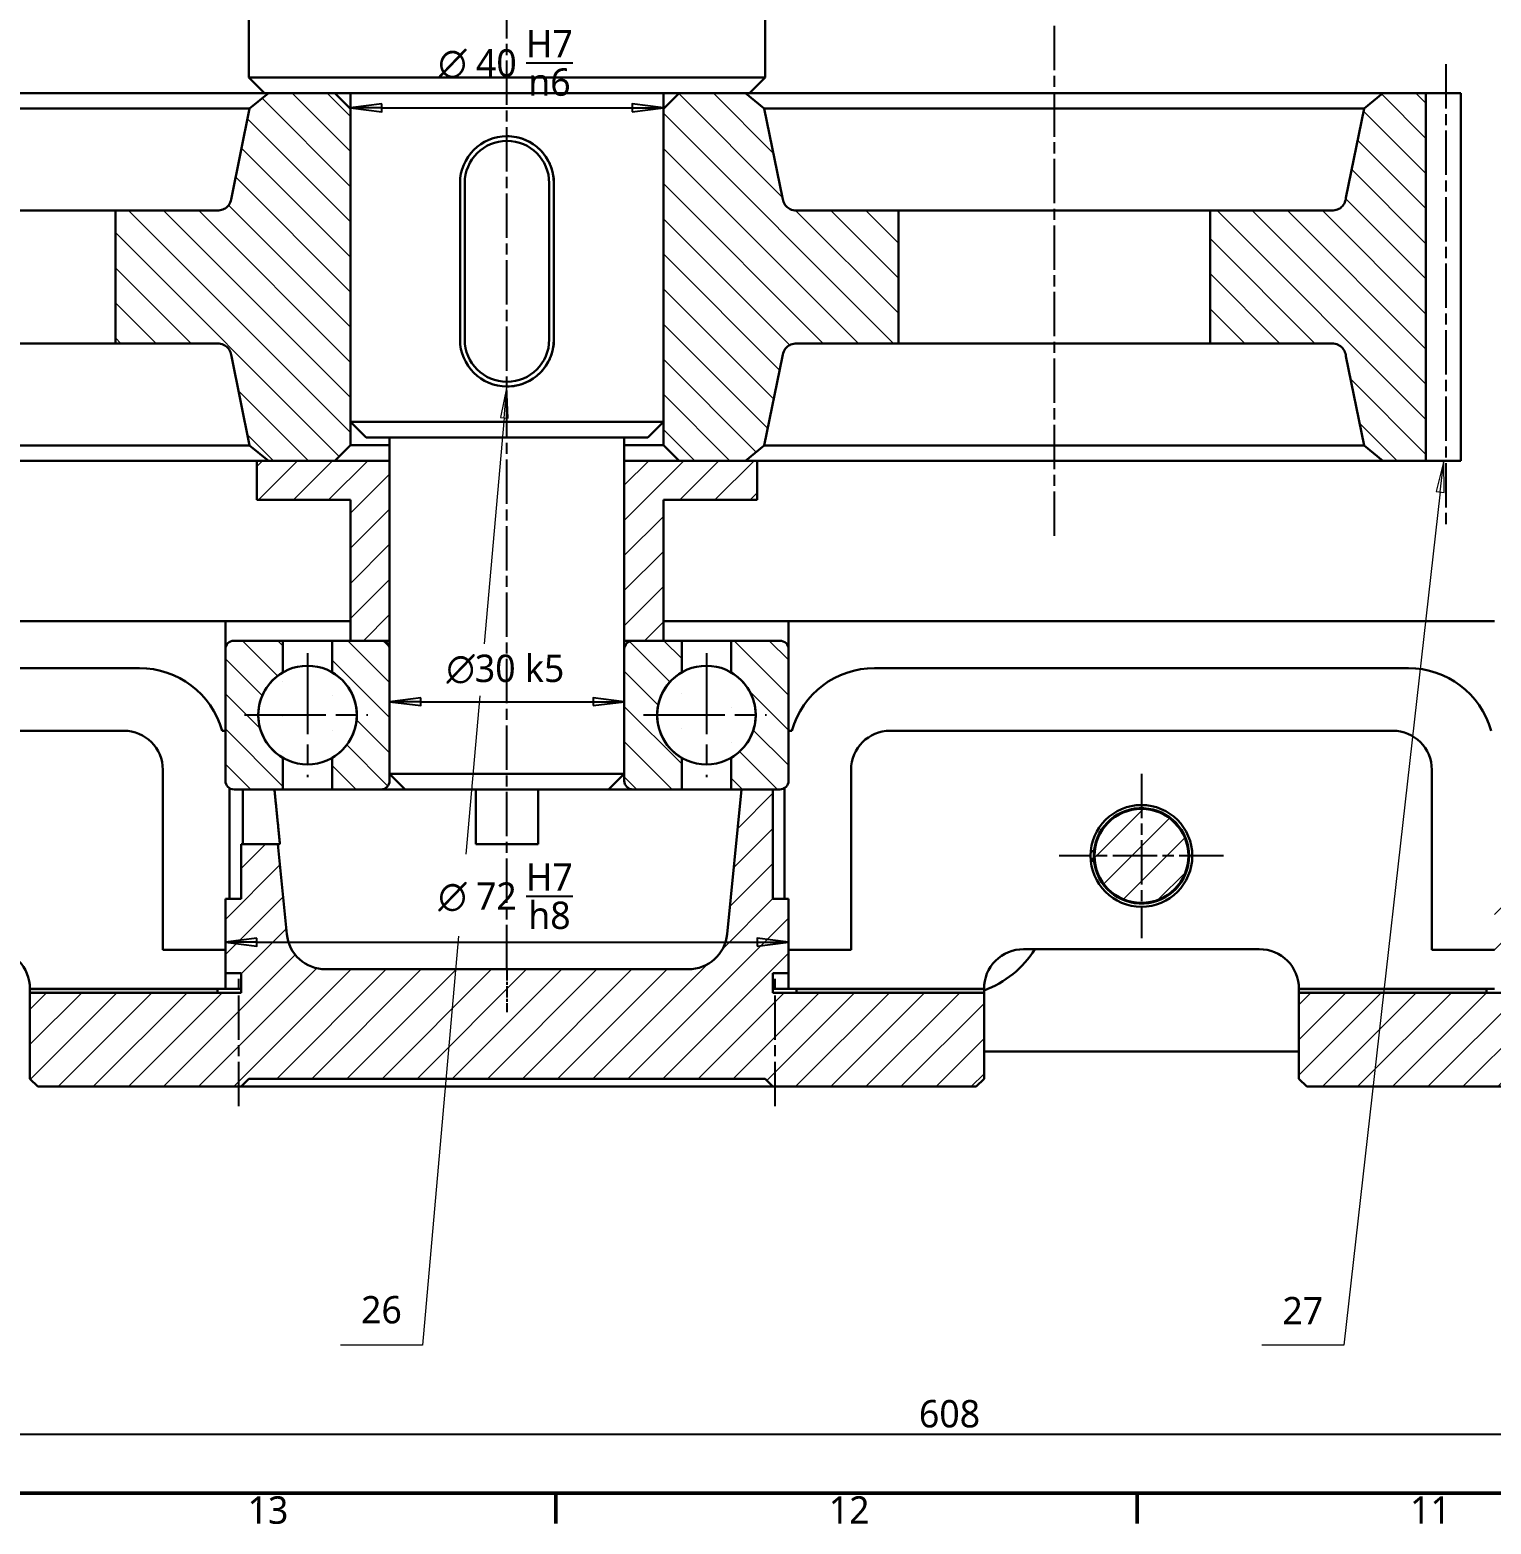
# Model space of a CAD drawing. Header units: millimetres. Extents: x -89 to 1313, y -72 to 900.
# Drawn here: x 230 to 416.8, y 16 to 207.1 of the extents above; entities that cross this region are included whole.
import ezdxf

# ---------------------------------------------------------------- set-up
doc = ezdxf.new("R2010")
doc.units = ezdxf.units.MM
doc.linetypes.add('CHAIN', pattern=[0.3543, 0.2362, -0.0295, 0.0591, -0.0295])
doc.linetypes.add('LONG_DASH_DOTTED', pattern=[0.6004, 0.4724, -0.0591, 0.0098, -0.0591])
for name, color, linetype, lineweight in [('中心标记 (ISO)', 7, 'LONG_DASH_DOTTED', 25), ('中心线 (ISO)', 7, 'CHAIN', 25), ('剖面线 (ISO)', 7, 'Continuous', 18), ('可见 (ISO)', 7, 'Continuous', 30), ('图框 (ISO)', 7, 'Continuous', 50), ('尺寸 (ISO)', 7, 'Continuous', 25), ('符号 (ISO)', 7, 'Continuous', 9)]:
    doc.layers.add(name, color=color, linetype=linetype, lineweight=lineweight)
doc.styles.add('注释文本 (ISO)', font='Microsoft YaHei.ttf')
doc.dimstyles.new('默认 (GB)', dxfattribs={"dimtxt": 3.5, "dimasz": 4, "dimexe": 5, "dimexo": 0, "dimgap": 0.75, "dimtad": 1, "dimrnd": 1e-08, "dimdsep": 46, "dimtxsty": '注释文本 (ISO)', "dimblk": 'Filled-1', "dimcen": 0.09, "dimdle": 10, "dimclrd": 256, "dimclre": 256, "dimclrt": 256, "dimaunit": 1, "dimadec": 3, "dimazin": 2, "dimtfac": 1, "dimtmove": 0, "dimatfit": 3, "dimldrblk": 'Filled-1', "dimfxl": 1, "dimtolj": 1, "dimtzin": 0, "dimlwd": -1, "dimlwe": -1, "dimarcsym": 0})
pattern_1 = [(135.0002, (0, 0), (-2.245056, -2.245072), [])]
pattern_2 = [(45, (0, 0), (-2.245064, 2.245064), [])]
pattern_3 = [(135, (0, 0), (-2.245064, -2.245064), [])]

# ---------------------------------------------------------------- blocks, each defined once
blk = doc.blocks.new('图框 默认图框')
at = {"layer": '图框 (ISO)'}
for p, q in [((297.25, 20), (297.25, 16.1)), ((371.56, 20), (371.56, 16.1))]:
    blk.add_line(p, q, dxfattribs=at)
at = {"layer": '图框 (ISO)', "flags": 128}
blk.add_lwpolyline([(20, 20), (20, 821), (1169, 821), (1169, 20), (20, 20)], dxfattribs=at)
at = {"layer": '图框 (ISO)', "char_height": 3.5, "attachment_point": 7, "style": '注释文本 (ISO)'}
for s, insert in [('13', (257.83, 16.04)), ('12', (332.14, 16.1)), ('11', (406.46, 16.1))]:
    blk.add_mtext(s, dxfattribs=dict(at, insert=insert))
blk = doc.blocks.new('Filled-1')
at = {"color": 0}
for p, q in [((0, 0), (-1, 0.125)), ((-1, 0.125), (-1, -0.125)), ((-1, 0), (0, 0)), ((-1, -0.125), (0, 0))]:
    blk.add_line(p, q, dxfattribs=at)
at = {"color": 0, "flags": 128}
blk.add_lwpolyline([(-1, -0.125), (0, 0), (-1, 0.125), (-1, -0.125)], dxfattribs=at)
at = {"color": 0}
blk.add_solid([(-1, -0.125), (0, 0), (-1, 0.125), (-1, -0.125)], dxfattribs=at)
blk = doc.blocks.new('*D15')
at = {"layer": 'Defpoints', "color": 0, "transparency": 16777216}
for p in [(43.5, 104.47), (651.5, 104.47), (651.5, 27.53)]:
    blk.add_point(p, dxfattribs=at)
at = {"layer": '尺寸 (ISO)', "transparency": 16777216}
for p, q in [((43.5, 104.47), (43.5, 22.53)), ((651.5, 104.47), (651.5, 22.53)), ((47.5, 27.53), (647.5, 27.53))]:
    blk.add_line(p, q, dxfattribs=at)
at = {"layer": '尺寸 (ISO)', "transparency": 16777216, "xscale": 4, "yscale": 4, "zscale": 4, "rotation": 180}
blk.add_blockref('Filled-1', (43.5, 27.53), dxfattribs=at)
at = {"layer": '尺寸 (ISO)', "transparency": 16777216, "xscale": 4, "yscale": 4, "zscale": 4}
blk.add_blockref('Filled-1', (651.5, 27.53), dxfattribs=at)
at = {"layer": '尺寸 (ISO)', "transparency": 16777216, "insert": (343.67, 31.9), "char_height": 3.5, "attachment_point": 1, "style": '注释文本 (ISO)'}
blk.add_mtext('\\A1;608', dxfattribs=at)
blk = doc.blocks.new('引出序号39')
at = {"layer": '符号 (ISO)'}
for p, q in [((410.77, 151.97), (409.82, 148.05)), ((410.32, 147.99), (410.77, 151.97)), ((410.82, 147.93), (410.77, 151.97)), ((410.32, 147.99), (398, 38.92)), ((409.82, 148.05), (410.82, 147.93)), ((398, 38.92), (387.5, 38.92))]:
    blk.add_line(p, q, dxfattribs=at)
at = {"layer": '符号 (ISO)', "flags": 128}
blk.add_lwpolyline([(410.82, 147.93), (410.77, 151.97), (409.82, 148.05), (410.82, 147.93)], dxfattribs=at)
at = {"layer": '符号 (ISO)'}
blk.add_solid([(410.82, 147.93), (410.77, 151.97), (409.82, 148.05), (410.82, 147.93)], dxfattribs=at)
at = {"layer": '符号 (ISO)', "insert": (392.75, 43.33), "char_height": 3.5, "attachment_point": 5, "style": '注释文本 (ISO)'}
blk.add_mtext('27', dxfattribs=at)
blk = doc.blocks.new('引出序号41')
at = {"layer": '符号 (ISO)'}
for p, q in [((291, 161.47), (290.15, 157.52)), ((290.65, 157.48), (291, 161.47)), ((291.14, 157.44), (291, 161.47)), ((290.65, 157.48), (288.1, 128.55)), ((290.15, 157.52), (291.14, 157.44)), ((287.51, 121.92), (285.73, 101.7)), ((284.8, 91.19), (280.2, 38.92)), ((280.2, 38.92), (269.7, 38.92))]:
    blk.add_line(p, q, dxfattribs=at)
at = {"layer": '符号 (ISO)', "flags": 128}
blk.add_lwpolyline([(291.14, 157.44), (291, 161.47), (290.15, 157.52), (291.14, 157.44)], dxfattribs=at)
at = {"layer": '符号 (ISO)'}
blk.add_solid([(291.14, 157.44), (291, 161.47), (290.15, 157.52), (291.14, 157.44)], dxfattribs=at)
at = {"layer": '符号 (ISO)', "insert": (274.95, 43.42), "char_height": 3.5, "attachment_point": 5, "style": '注释文本 (ISO)'}
blk.add_mtext('26', dxfattribs=at)
blk = doc.blocks.new('*D73')
at = {"layer": 'Defpoints', "color": 0, "transparency": 16777216}
for p in [(271, 198.97), (311, 198.97), (311, 197.1)]:
    blk.add_point(p, dxfattribs=at)
at = {"layer": '尺寸 (ISO)', "transparency": 16777216}
blk.add_line((275, 197.1), (307, 197.1), dxfattribs=at)
at = {"layer": '尺寸 (ISO)', "transparency": 16777216, "xscale": 4, "yscale": 4, "zscale": 4, "rotation": 180}
blk.add_blockref('Filled-1', (271, 197.1), dxfattribs=at)
at = {"layer": '尺寸 (ISO)', "transparency": 16777216, "xscale": 4, "yscale": 4, "zscale": 4}
blk.add_blockref('Filled-1', (311, 197.1), dxfattribs=at)
at = {"layer": '尺寸 (ISO)', "transparency": 16777216, "insert": (282.22, 207.03), "char_height": 3.5, "attachment_point": 1, "style": '注释文本 (ISO)'}
blk.add_mtext('\\A1;{\\fAIGDT|b0|i0;\\ln}\\f微软雅黑|b0|i0;\\A1; 40 \\SH7/n6;', dxfattribs=at)
blk = doc.blocks.new('*D74')
at = {"layer": 'Defpoints', "color": 0, "transparency": 16777216}
for p in [(276, 121.17), (306, 121.17), (306, 121.17)]:
    blk.add_point(p, dxfattribs=at)
at = {"layer": '尺寸 (ISO)', "transparency": 16777216}
blk.add_line((280, 121.17), (302, 121.17), dxfattribs=at)
at = {"layer": '尺寸 (ISO)', "transparency": 16777216, "xscale": 4, "yscale": 4, "zscale": 4, "rotation": 180}
blk.add_blockref('Filled-1', (276, 121.17), dxfattribs=at)
at = {"layer": '尺寸 (ISO)', "transparency": 16777216, "xscale": 4, "yscale": 4, "zscale": 4}
blk.add_blockref('Filled-1', (306, 121.17), dxfattribs=at)
at = {"layer": '尺寸 (ISO)', "transparency": 16777216, "insert": (283.26, 127.19), "char_height": 3.5, "attachment_point": 1, "style": '注释文本 (ISO)'}
blk.add_mtext('\\A1;{\\fAIGDT|b0|i0;\\ln}\\f微软雅黑|b0|i0;30 k5', dxfattribs=at)
blk = doc.blocks.new('*D77')
at = {"layer": 'Defpoints', "color": 0, "transparency": 16777216}
for p in [(255, 90.44), (327, 90.44), (327, 90.44)]:
    blk.add_point(p, dxfattribs=at)
at = {"layer": '尺寸 (ISO)', "transparency": 16777216}
blk.add_line((259, 90.44), (323, 90.44), dxfattribs=at)
at = {"layer": '尺寸 (ISO)', "transparency": 16777216, "xscale": 4, "yscale": 4, "zscale": 4, "rotation": 180}
blk.add_blockref('Filled-1', (255, 90.44), dxfattribs=at)
at = {"layer": '尺寸 (ISO)', "transparency": 16777216, "xscale": 4, "yscale": 4, "zscale": 4}
blk.add_blockref('Filled-1', (327, 90.44), dxfattribs=at)
at = {"layer": '尺寸 (ISO)', "transparency": 16777216, "insert": (282.22, 100.52), "char_height": 3.5, "attachment_point": 1, "style": '注释文本 (ISO)'}
blk.add_mtext('\\A1;{\\fAIGDT|b0|i0;\\ln}\\f微软雅黑|b0|i0;\\A1; 72 \\SH7/h8;', dxfattribs=at)

msp = doc.modelspace()

# ---------------------------------------------------------------- hatches: boundary and pattern name
at = {"layer": '剖面线 (ISO)'}
h = msp.add_hatch(dxfattribs=at)
h.set_pattern_fill('ANSI31', color=256, scale=25.4, angle=90.00021, style=0)
h.set_pattern_definition(pattern_1)
edge = h.paths.add_edge_path()
edge.add_line((270.9967, 153.9656), (268.9967, 151.9656))
edge.add_line((268.9967, 151.9656), (260.4967, 151.9656))
edge.add_line((260.4967, 151.9656), (258.098, 153.9255))
edge.add_line((258.098, 153.9255), (255.7707, 165.3644))
edge.add_spline(control_points=[(255.7707, 165.3644), (255.727, 165.5792), (255.6802, 165.8095), (255.4507, 166.2649), (255.3062, 166.4291), (255.0288, 166.6678), (254.8422, 166.7929), (254.3136, 166.9656), (254.0515, 166.9656), (253.8109, 166.9656)], knot_values=[-0.27142096, -0.27142096, -0.27142096, -0.27142096, -0.20117413, -0.20117413, -0.13482585, -0.13482585, -0.07217882, -0.07217882, 0, 0, 0, 0], degree=3, periodic=0)
edge.add_line((253.8109, 166.9656), (240.9366, 166.9656))
edge.add_line((240.9366, 166.9656), (240.9366, 183.9656))
edge.add_line((240.9366, 183.9656), (253.8109, 183.9656))
edge.add_spline(control_points=[(253.8109, 183.9656), (254.0301, 183.9656), (254.2651, 183.9656), (254.7571, 184.0997), (254.9468, 184.2086), (255.2361, 184.4328), (255.3958, 184.5907), (255.6705, 185.0742), (255.7227, 185.3311), (255.7707, 185.5669)], knot_values=[-0.27142096, -0.27142096, -0.27142096, -0.27142096, -0.20117413, -0.20117413, -0.13482585, -0.13482585, -0.07217882, -0.07217882, 0, 0, 0, 0], degree=3, periodic=0)
edge.add_line((255.7707, 185.5669), (258.098, 197.0058))
edge.add_line((258.098, 197.0058), (260.4967, 198.9656))
edge.add_line((260.4967, 198.9656), (268.9967, 198.9656))
edge.add_line((268.9967, 198.9656), (270.9967, 196.9656))
edge.add_line((270.9967, 196.9656), (270.9967, 153.9656))
h = msp.add_hatch(dxfattribs=at)
h.set_pattern_fill('ANSI31', color=256, scale=25.4, angle=90.00021, style=0)
h.set_pattern_definition(pattern_1)
edge = h.paths.add_edge_path()
edge.add_line((312.9967, 151.9656), (310.9967, 153.9656))
edge.add_line((310.9967, 153.9656), (310.9967, 196.9656))
edge.add_line((310.9967, 196.9656), (312.9967, 198.9656))
edge.add_line((312.9967, 198.9656), (321.4967, 198.9656))
edge.add_line((321.4967, 198.9656), (323.8955, 197.0058))
edge.add_line((323.8955, 197.0058), (326.2227, 185.5669))
edge.add_spline(control_points=[(326.2227, 185.5669), (326.2664, 185.3521), (326.3133, 185.1218), (326.5428, 184.6664), (326.6873, 184.5022), (326.9647, 184.2635), (327.1512, 184.1384), (327.6798, 183.9656), (327.942, 183.9656), (328.1826, 183.9656)], knot_values=[-0.27142096, -0.27142096, -0.27142096, -0.27142096, -0.20117413, -0.20117413, -0.13482585, -0.13482585, -0.07217882, -0.07217882, 0, 0, 0, 0], degree=3, periodic=0)
edge.add_line((328.1826, 183.9656), (341.0568, 183.9656))
edge.add_line((341.0568, 183.9656), (341.0568, 166.9656))
edge.add_line((341.0568, 166.9656), (328.1826, 166.9656))
edge.add_spline(control_points=[(328.1826, 166.9656), (327.9634, 166.9656), (327.7283, 166.9656), (327.2364, 166.8315), (327.0466, 166.7227), (326.7574, 166.4985), (326.5976, 166.3406), (326.323, 165.8571), (326.2707, 165.6001), (326.2227, 165.3644)], knot_values=[-0.27142096, -0.27142096, -0.27142096, -0.27142096, -0.20117413, -0.20117413, -0.13482585, -0.13482585, -0.07217882, -0.07217882, 0, 0, 0, 0], degree=3, periodic=0)
edge.add_line((326.2227, 165.3644), (323.8955, 153.9255))
edge.add_line((323.8955, 153.9255), (321.4967, 151.9656))
edge.add_line((321.4967, 151.9656), (312.9967, 151.9656))
h = msp.add_hatch(dxfattribs=at)
h.set_pattern_fill('ANSI31', color=256, scale=25.4, angle=90.00021, style=0)
h.set_pattern_definition(pattern_1)
edge = h.paths.add_edge_path()
edge.add_line((380.8886, 183.9656), (396.3109, 183.9656))
edge.add_spline(control_points=[(396.3109, 183.9656), (396.5301, 183.9656), (396.7651, 183.9656), (397.2571, 184.0997), (397.4468, 184.2086), (397.7361, 184.4328), (397.8958, 184.5907), (398.1705, 185.0742), (398.2227, 185.3311), (398.2707, 185.5669)], knot_values=[-0.27142096, -0.27142096, -0.27142096, -0.27142096, -0.20117413, -0.20117413, -0.13482585, -0.13482585, -0.07217882, -0.07217882, 0, 0, 0, 0], degree=3, periodic=0)
edge.add_line((398.2707, 185.5669), (400.598, 197.0058))
edge.add_line((400.598, 197.0058), (402.9967, 198.9656))
edge.add_line((402.9967, 198.9656), (408.4967, 198.9656))
edge.add_line((408.4967, 198.9656), (408.4967, 151.9656))
edge.add_line((408.4967, 151.9656), (402.9967, 151.9656))
edge.add_line((402.9967, 151.9656), (400.598, 153.9255))
edge.add_line((400.598, 153.9255), (398.2707, 165.3644))
edge.add_spline(control_points=[(398.2707, 165.3644), (398.227, 165.5792), (398.1802, 165.8095), (397.9507, 166.2649), (397.8062, 166.4291), (397.5288, 166.6678), (397.3422, 166.7929), (396.8136, 166.9656), (396.5515, 166.9656), (396.3109, 166.9656)], knot_values=[-0.27142096, -0.27142096, -0.27142096, -0.27142096, -0.20117413, -0.20117413, -0.13482585, -0.13482585, -0.07217882, -0.07217882, 0, 0, 0, 0], degree=3, periodic=0)
edge.add_line((396.3109, 166.9656), (380.8886, 166.9656))
edge.add_line((380.8886, 166.9656), (380.8886, 183.9656))
h = msp.add_hatch(dxfattribs=at)
h.set_pattern_fill('ANSI31', color=256, scale=25.4, style=0)
h.set_pattern_definition(pattern_2)
h.paths.add_polyline_path([(275.9967, 151.9656), (275.9967, 128.9656), (274.8967, 128.9656), (270.9967, 128.9656), (270.9967, 146.9656), (258.9967, 146.9656), (258.9967, 151.9656), (260.4967, 151.9656), (268.9967, 151.9656)])
h = msp.add_hatch(dxfattribs=at)
h.set_pattern_fill('ANSI31', color=256, scale=25.4, style=0)
h.set_pattern_definition(pattern_2)
h.paths.add_polyline_path([(305.9967, 128.9656), (305.9967, 151.9656), (312.9967, 151.9656), (321.4967, 151.9656), (322.9967, 151.9656), (322.9967, 146.9656), (310.9967, 146.9656), (310.9967, 128.9656), (307.0967, 128.9656)])
h = msp.add_hatch(dxfattribs=at)
h.set_pattern_fill('ANSI31', color=256, scale=25.4, angle=90, style=0)
h.set_pattern_definition(pattern_3)
edge = h.paths.add_edge_path()
edge.add_ellipse((256.0967, 111.0656), major_axis=(-1.1, 0), ratio=1, start_angle=0, end_angle=90)
edge.add_line((256.0967, 109.9656), (262.3467, 109.9656))
edge.add_line((262.3467, 109.9656), (262.3467, 114.0097))
edge.add_ellipse((265.4967, 119.4656), major_axis=(-5.456, -3.15), ratio=1, start_angle=270, end_angle=390, ccw=False)
edge.add_line((262.3467, 124.9216), (262.3467, 128.9656))
edge.add_line((262.3467, 128.9656), (256.0967, 128.9656))
edge.add_ellipse((256.0967, 127.8656), major_axis=(0, 1.1), ratio=1, start_angle=0, end_angle=90)
edge.add_line((254.9967, 127.8656), (254.9967, 111.0656))
h = msp.add_hatch(dxfattribs=at)
h.set_pattern_fill('ANSI31', color=256, scale=25.4, angle=90, style=0)
h.set_pattern_definition(pattern_3)
edge = h.paths.add_edge_path()
edge.add_ellipse((274.8967, 127.8656), major_axis=(1.1, 0), ratio=1, start_angle=0, end_angle=90)
edge.add_line((274.8967, 128.9656), (270.9967, 128.9656))
edge.add_line((270.9967, 128.9656), (268.6467, 128.9656))
edge.add_line((268.6467, 128.9656), (268.6467, 124.9216))
edge.add_ellipse((265.4967, 119.4656), major_axis=(5.456, 3.15), ratio=1, start_angle=270, end_angle=390, ccw=False)
edge.add_line((268.6467, 114.0097), (268.6467, 109.9656))
edge.add_line((268.6467, 109.9656), (274.8967, 109.9656))
edge.add_ellipse((274.8967, 111.0656), major_axis=(0, -1.1), ratio=1, start_angle=0, end_angle=90)
edge.add_line((275.9967, 111.0656), (275.9967, 127.8656))
h = msp.add_hatch(dxfattribs=at)
h.set_pattern_fill('ANSI31', color=256, scale=25.4, angle=90, style=0)
h.set_pattern_definition(pattern_3)
edge = h.paths.add_edge_path()
edge.add_ellipse((307.0967, 127.8656), major_axis=(0, 1.1), ratio=1, start_angle=0, end_angle=90)
edge.add_line((305.9967, 127.8656), (305.9967, 111.0656))
edge.add_ellipse((307.0967, 111.0656), major_axis=(-1.1, 0), ratio=1, start_angle=0, end_angle=90)
edge.add_line((307.0967, 109.9656), (313.3467, 109.9656))
edge.add_line((313.3467, 109.9656), (313.3467, 114.0097))
edge.add_ellipse((316.4967, 119.4656), major_axis=(-5.456, -3.15), ratio=1, start_angle=270, end_angle=390, ccw=False)
edge.add_line((313.3467, 124.9216), (313.3467, 128.9656))
edge.add_line((313.3467, 128.9656), (310.9967, 128.9656))
edge.add_line((310.9967, 128.9656), (307.0967, 128.9656))
h = msp.add_hatch(dxfattribs=at)
h.set_pattern_fill('ANSI31', color=256, scale=25.4, angle=90, style=0)
h.set_pattern_definition(pattern_3)
edge = h.paths.add_edge_path()
edge.add_ellipse((325.8967, 111.0656), major_axis=(0, -1.1), ratio=1, start_angle=0, end_angle=90)
edge.add_line((326.9967, 111.0656), (326.9967, 127.8656))
edge.add_ellipse((325.8967, 127.8656), major_axis=(1.1, 0), ratio=1, start_angle=0, end_angle=90)
edge.add_line((325.8967, 128.9656), (319.6467, 128.9656))
edge.add_line((319.6467, 128.9656), (319.6467, 124.9216))
edge.add_ellipse((316.4967, 119.4656), major_axis=(5.456, 3.15), ratio=1, start_angle=270, end_angle=390, ccw=False)
edge.add_line((319.6467, 114.0097), (319.6467, 109.9656))
edge.add_line((319.6467, 109.9656), (320.9967, 109.9656))
edge.add_line((320.9967, 109.9656), (324.9967, 109.9656))
edge.add_line((324.9967, 109.9656), (325.8967, 109.9656))
h = msp.add_hatch(dxfattribs=at)
h.set_pattern_fill('ANSI31', color=256, scale=25.4, style=0)
h.set_pattern_definition(pattern_2)
edge = h.paths.add_edge_path()
edge.add_line((323.9967, 72.9656), (257.9967, 72.9656))
edge.add_line((257.9967, 72.9656), (256.9967, 71.9656))
edge.add_line((256.9967, 71.9656), (230.9967, 71.9656))
edge.add_line((230.9967, 71.9656), (229.9967, 72.9656))
edge.add_line((229.9967, 72.9656), (229.9967, 83.9656))
edge.add_line((229.9967, 83.9656), (253.9967, 83.9656))
edge.add_line((253.9967, 83.9656), (256.9967, 83.9656))
edge.add_line((256.9967, 83.9656), (256.9967, 86.4656))
edge.add_line((256.9967, 86.4656), (254.9967, 86.4656))
edge.add_line((254.9967, 86.4656), (254.9967, 95.9656))
edge.add_line((254.9967, 95.9656), (256.9967, 95.9656))
edge.add_line((256.9967, 95.9656), (256.9967, 102.9656))
edge.add_line((256.9967, 102.9656), (261.6968, 102.9656))
edge.add_line((261.6968, 102.9656), (262.8466, 91.4681))
edge.add_ellipse((267.8218, 91.9656), major_axis=(0.4976, -4.9752), ratio=1, start_angle=270, end_angle=354.289)
edge.add_line((267.8218, 86.9656), (314.1716, 86.9656))
edge.add_ellipse((314.1716, 91.9656), major_axis=(5, 0), ratio=1, start_angle=270, end_angle=354.289)
edge.add_line((319.1468, 91.4681), (320.9967, 109.9656))
edge.add_line((320.9967, 109.9656), (324.9967, 109.9656))
edge.add_line((324.9967, 109.9656), (324.9967, 95.9656))
edge.add_line((324.9967, 95.9656), (326.9967, 95.9656))
edge.add_line((326.9967, 95.9656), (326.9967, 86.4656))
edge.add_line((326.9967, 86.4656), (324.9967, 86.4656))
edge.add_line((324.9967, 86.4656), (324.9967, 83.9656))
edge.add_line((324.9967, 83.9656), (327.9967, 83.9656))
edge.add_line((327.9967, 83.9656), (351.9967, 83.9656))
edge.add_line((351.9967, 83.9656), (351.9967, 72.9656))
edge.add_line((351.9967, 72.9656), (350.9967, 71.9656))
edge.add_line((350.9967, 71.9656), (324.9967, 71.9656))
edge.add_line((324.9967, 71.9656), (323.9967, 72.9656))
h = msp.add_hatch(dxfattribs=at)
h.set_pattern_fill('ANSI31', color=256, scale=25.4, style=0)
h.set_pattern_definition(pattern_2)
edge = h.paths.add_edge_path()
edge.add_ellipse((372.1217, 101.4656), major_axis=(-6, 0), ratio=1, start_angle=0, end_angle=360)
h = msp.add_hatch(dxfattribs=at)
h.set_pattern_fill('ANSI31', color=256, scale=25.4, style=0)
h.set_pattern_definition(pattern_2)
edge = h.paths.add_edge_path()
edge.add_line((393.2467, 71.9656), (392.2467, 72.9656))
edge.add_line((392.2467, 72.9656), (392.2467, 83.9656))
edge.add_line((392.2467, 83.9656), (416.2467, 83.9656))
edge.add_line((416.2467, 83.9656), (419.2467, 83.9656))
edge.add_line((419.2467, 83.9656), (419.2467, 86.4656))
edge.add_line((419.2467, 86.4656), (417.2467, 86.4656))
edge.add_line((417.2467, 86.4656), (417.2467, 95.9656))
edge.add_line((417.2467, 95.9656), (419.2467, 95.9656))
edge.add_line((419.2467, 95.9656), (419.2467, 103.9656))
edge.add_line((419.2467, 103.9656), (423.8468, 103.9656))
edge.add_line((423.8468, 103.9656), (425.0966, 91.4681))
edge.add_ellipse((430.0718, 91.9656), major_axis=(0.4976, -4.9752), ratio=1, start_angle=270, end_angle=354.289)
edge.add_line((430.0718, 86.9656), (434.2467, 86.9656))
edge.add_line((434.2467, 86.9656), (434.2467, 83.8251))
edge.add_line((434.2467, 83.8251), (427.2467, 82.9656))
edge.add_line((427.2467, 82.9656), (427.2467, 75.9656))
edge.add_line((427.2467, 75.9656), (434.2467, 75.1061))
edge.add_line((434.2467, 75.1061), (434.2467, 72.9656))
edge.add_line((434.2467, 72.9656), (420.2467, 72.9656))
edge.add_line((420.2467, 72.9656), (419.2467, 71.9656))
edge.add_line((419.2467, 71.9656), (393.2467, 71.9656))
for points in [[(229.9967, 83.9656), (229.9967, 84.4656), (253.9967, 84.4656), (253.9967, 83.9656)], [(351.9967, 84.4656), (351.9967, 83.9656), (327.9967, 83.9656), (327.9967, 84.4656)], [(392.2467, 83.9656), (392.2467, 84.4656), (416.2467, 84.4656), (416.2467, 83.9656)]]:
    msp.add_hatch(color=256, dxfattribs=at).paths.add_polyline_path(points)

# ---------------------------------------------------------------- linework, layer by layer
at = {"layer": '中心标记 (ISO)', "linetype": 'CHAIN', "ltscale": 23.990969}
for p, q in [((372.1217, 111.9656), (372.1217, 90.9656)), ((382.6217, 101.4656), (361.6217, 101.4656)), ((382.6217, 101.4656), (369.6217, 101.4656))]:
    msp.add_line(p, q, dxfattribs=at)
at = {"layer": '中心线 (ISO)', "ltscale": 23.990969}
for p, q in [((290.9967, 86.9656), (290.9967, 365.8436)), ((360.9727, 207.5614), (360.9727, 142.1402)), ((411.0197, 202.6756), (411.0197, 143.8281)), ((256.702, 69.4656), (256.702, 86.4656)), ((325.2914, 69.4656), (325.2914, 86.4656))]:
    msp.add_line(p, q, dxfattribs=at)
at = {"layer": '中心线 (ISO)', "ltscale": 44}
for p, q in [((265.4967, 127.3979), (265.4967, 111.5334)), ((316.4967, 127.3979), (316.4967, 111.5334)), ((257.4401, 119.4985), (273.1865, 119.4985)), ((308.4401, 119.4985), (324.1865, 119.4985))]:
    msp.add_line(p, q, dxfattribs=at)
at = {"layer": '中心线 (ISO)', "ltscale": 6.111541}
msp.add_line((290.9967, 86.9656), (290.9967, 81.4656), dxfattribs=at)
at = {"layer": '可见 (ISO)'}
for p, q in [((257.9967, 200.9656), (257.9967, 211.9656)), ((323.9967, 200.9656), (323.9967, 211.9656)), ((259.9967, 198.9656), (257.9967, 200.9656)), ((257.9967, 200.9656), (323.9967, 200.9656)), ((321.9967, 198.9656), (323.9967, 200.9656)), ((259.9967, 198.9656), (178.9967, 198.9656)), ((258.098, 197.0058), (260.4967, 198.9656)), ((312.9967, 198.9656), (259.9967, 198.9656)), ((268.9967, 198.9656), (270.9967, 196.9656)), ((270.9967, 156.9656), (270.9967, 198.9656)), ((310.9967, 156.9656), (310.9967, 198.9656)), ((310.9967, 196.9656), (312.9967, 198.9656)), ((321.9967, 198.9656), (312.9967, 198.9656)), ((321.4967, 198.9656), (323.8955, 197.0058)), ((402.9967, 198.9656), (321.9967, 198.9656)), ((400.598, 197.0058), (402.9967, 198.9656)), ((402.9967, 198.9656), (408.4967, 198.9656)), ((408.4967, 198.9656), (408.4967, 151.9656)), ((412.9732, 198.9656), (408.4967, 198.9656)), ((412.9732, 198.9656), (412.9732, 151.9656)), ((181.3955, 197.0058), (258.098, 197.0058)), ((255.7707, 185.5669), (258.098, 197.0058)), ((270.9967, 196.9656), (270.9967, 153.9656)), ((310.9967, 153.9656), (310.9967, 196.9656)), ((323.8955, 197.0058), (326.2227, 185.5669)), ((323.8955, 197.0058), (400.598, 197.0058)), ((398.2707, 185.5669), (400.598, 197.0058)), ((290.9966, 193.4656), (290.9966, 193.4656)), ((284.9966, 187.4656), (284.9966, 167.4656)), ((285.5965, 167.4656), (285.5965, 187.4656)), ((296.3965, 187.4656), (296.3965, 167.4656)), ((296.9966, 187.4656), (296.9966, 167.4656)), ((296.9966, 167.4656), (296.9966, 187.4656)), ((296.9966, 187.4656), (296.9966, 187.4656)), ((201.1048, 183.9656), (240.9366, 183.9656)), ((240.9366, 183.9656), (253.8109, 183.9656)), ((240.9366, 166.9656), (240.9366, 183.9656)), ((328.1826, 183.9656), (341.0568, 183.9656)), ((341.0568, 183.9656), (341.0568, 166.9656)), ((341.0568, 183.9656), (380.8886, 183.9656)), ((380.8886, 183.9656), (396.3109, 183.9656)), ((380.8886, 166.9656), (380.8886, 183.9656)), ((240.9366, 166.9656), (201.1048, 166.9656)), ((253.8109, 166.9656), (240.9366, 166.9656)), ((296.9966, 167.4656), (296.9966, 167.4656)), ((341.0568, 166.9656), (328.1826, 166.9656)), ((380.8886, 166.9656), (341.0568, 166.9656)), ((396.3109, 166.9656), (380.8886, 166.9656)), ((258.098, 153.9255), (255.7707, 165.3644)), ((326.2227, 165.3644), (323.8955, 153.9255)), ((400.598, 153.9255), (398.2707, 165.3644)), ((290.9966, 161.4656), (290.9966, 161.4656)), ((272.9967, 154.9656), (270.9967, 156.9656)), ((270.9967, 156.9656), (310.9967, 156.9656)), ((308.9967, 154.9656), (310.9967, 156.9656)), ((308.9967, 154.9656), (272.9967, 154.9656)), ((275.9967, 111.9656), (275.9967, 154.9656)), ((305.9967, 111.9656), (305.9967, 154.9656)), ((258.098, 153.9255), (181.3955, 153.9255)), ((260.4967, 151.9656), (258.098, 153.9255)), ((270.9967, 153.9656), (268.9967, 151.9656)), ((275.9967, 153.9656), (270.9967, 153.9656)), ((310.9967, 153.9656), (305.9967, 153.9656)), ((312.9967, 151.9656), (310.9967, 153.9656)), ((323.8955, 153.9255), (321.4967, 151.9656)), ((400.598, 153.9255), (323.8955, 153.9255)), ((402.9967, 151.9656), (400.598, 153.9255)), ((178.9967, 151.9656), (258.9967, 151.9656)), ((258.9967, 151.9656), (275.9967, 151.9656)), ((258.9967, 146.9656), (258.9967, 151.9656)), ((268.9967, 151.9656), (260.4967, 151.9656)), ((275.9967, 151.9656), (275.9967, 128.9656)), ((305.9967, 128.9656), (305.9967, 151.9656)), ((305.9967, 151.9656), (322.9967, 151.9656)), ((321.4967, 151.9656), (312.9967, 151.9656)), ((322.9967, 151.9656), (402.9967, 151.9656)), ((322.9967, 151.9656), (322.9967, 146.9656)), ((408.4967, 151.9656), (402.9967, 151.9656)), ((408.4967, 151.9656), (412.9732, 151.9656)), ((270.9967, 146.9656), (258.9967, 146.9656)), ((270.9967, 128.9656), (270.9967, 146.9656)), ((310.9967, 146.9656), (310.9967, 128.9656)), ((322.9967, 146.9656), (310.9967, 146.9656)), ((254.9967, 131.4656), (175.9967, 131.4656)), ((254.9967, 117.4656), (254.9967, 131.4656)), ((254.9967, 131.4656), (270.9967, 131.4656)), ((310.9967, 131.4656), (326.9967, 131.4656)), ((326.9967, 131.4656), (326.9967, 117.4656)), ((417.2467, 131.4656), (326.9967, 131.4656)), ((256.0967, 128.9656), (262.3467, 128.9656)), ((262.3467, 128.9656), (262.3467, 124.9216)), ((262.3467, 128.9656), (268.6467, 128.9656)), ((268.6467, 128.9656), (274.8967, 128.9656)), ((268.6467, 124.9216), (268.6467, 128.9656)), ((275.9967, 128.9656), (270.9967, 128.9656)), ((310.9967, 128.9656), (305.9967, 128.9656)), ((307.0967, 128.9656), (313.3467, 128.9656)), ((313.3467, 128.9656), (313.3467, 124.9216)), ((313.3467, 128.9656), (319.6467, 128.9656)), ((319.6467, 128.9656), (325.8967, 128.9656)), ((319.6467, 124.9216), (319.6467, 128.9656)), ((254.9967, 111.0656), (254.9967, 127.8656)), ((275.9967, 127.8656), (275.9967, 111.0656)), ((305.9967, 111.0656), (305.9967, 127.8656)), ((326.9967, 127.8656), (326.9967, 111.0656)), ((186.9967, 125.4656), (243.9967, 125.4656)), ((337.9967, 125.4656), (406.2467, 125.4656)), ((241.9967, 117.4656), (188.9967, 117.4656)), ((254.5797, 117.4656), (254.9967, 117.4656)), ((326.9967, 117.4656), (327.4137, 117.4656)), ((404.2467, 117.4656), (339.9967, 117.4656)), ((262.3467, 114.0097), (262.3467, 109.9656)), ((268.6467, 109.9656), (268.6467, 114.0097)), ((313.3467, 114.0097), (313.3467, 109.9656)), ((319.6467, 109.9656), (319.6467, 114.0097)), ((246.9967, 89.4656), (246.9967, 112.4656)), ((277.9967, 109.9656), (275.9967, 111.9656)), ((275.9967, 111.9656), (305.9967, 111.9656)), ((303.9967, 109.9656), (305.9967, 111.9656)), ((334.9967, 112.4656), (334.9967, 89.4656)), ((409.2467, 89.4656), (409.2467, 112.4656)), ((255.5002, 110.1414), (255.5002, 95.9656)), ((262.3467, 109.9656), (256.0967, 109.9656)), ((257.2328, 102.9656), (257.2328, 109.9656)), ((262.3467, 109.9656), (268.6467, 109.9656)), ((274.8967, 109.9656), (268.6467, 109.9656)), ((274.8967, 109.9656), (277.9967, 109.9656)), ((303.9967, 109.9656), (277.9967, 109.9656)), ((303.9967, 109.9656), (307.0967, 109.9656)), ((313.3467, 109.9656), (307.0967, 109.9656)), ((313.3467, 109.9656), (319.6467, 109.9656)), ((319.1468, 91.4681), (320.9967, 109.9656)), ((325.8967, 109.9656), (319.6467, 109.9656)), ((320.9967, 109.9656), (324.9967, 109.9656)), ((324.9967, 109.9656), (324.9967, 95.9656)), ((326.4932, 95.9656), (326.4932, 110.1414)), ((256.9967, 102.9656), (261.6968, 102.9656)), ((256.9967, 95.9656), (256.9967, 102.9656)), ((261.6968, 102.9656), (262.8466, 91.4681)), ((261.9711, 102.9656), (261.6968, 102.9656)), ((294.9967, 102.9656), (286.9967, 102.9656)), ((365.6514, 102.0856), (366.0533, 102.0856)), ((366.034, 101.0784), (365.6333, 101.0784)), ((366.0533, 100.8456), (365.6514, 100.8456)), ((254.9967, 95.9656), (256.9967, 95.9656)), ((254.9967, 86.4656), (254.9967, 95.9656)), ((324.9967, 95.9656), (326.9967, 95.9656)), ((326.9967, 95.9656), (326.9967, 86.4656)), ((254.9967, 89.4656), (246.9967, 89.4656)), ((254.9967, 84.4656), (254.9967, 89.4656)), ((334.9967, 89.4656), (326.9967, 89.4656)), ((326.9967, 89.4656), (326.9967, 84.4656)), ((357.0565, 89.5298), (387.1869, 89.5298)), ((417.2467, 89.4656), (409.2467, 89.4656)), ((256.9967, 86.4656), (254.9967, 86.4656)), ((256.9967, 83.9656), (256.9967, 86.4656)), ((267.8218, 86.9656), (314.1716, 86.9656)), ((324.9967, 86.4656), (324.9967, 83.9656)), ((326.9967, 86.4656), (324.9967, 86.4656)), ((229.9967, 83.9656), (229.9967, 84.4656)), ((229.9967, 84.4656), (253.9967, 84.4656)), ((229.9967, 84.4656), (254.9967, 84.4656)), ((253.9967, 84.4656), (253.9967, 83.9656)), ((256.9967, 84.4656), (254.9967, 84.4656)), ((326.9967, 84.4656), (324.9967, 84.4656)), ((326.9967, 84.4656), (351.9967, 84.4656)), ((327.9967, 84.4656), (351.9967, 84.4656)), ((327.9967, 83.9656), (327.9967, 84.4656)), ((351.9967, 84.4656), (351.9967, 83.9656)), ((392.2467, 83.9656), (392.2467, 84.4656)), ((392.2467, 84.4656), (416.2467, 84.4656)), ((392.2467, 84.4656), (417.2467, 84.4656)), ((416.2467, 84.4656), (416.2467, 83.9656)), ((229.9967, 83.9656), (256.9967, 83.9656)), ((229.9967, 72.9656), (229.9967, 83.9656)), ((253.9967, 83.9656), (229.9967, 83.9656)), ((324.9967, 83.9656), (351.9967, 83.9656)), ((351.9967, 83.9656), (327.9967, 83.9656)), ((351.9967, 83.9656), (351.9967, 72.9656)), ((392.2467, 83.9656), (419.2467, 83.9656)), ((392.2467, 72.9656), (392.2467, 83.9656)), ((416.2467, 83.9656), (392.2467, 83.9656)), ((351.9967, 76.4656), (392.2467, 76.4656)), ((230.9967, 71.9656), (229.9967, 72.9656)), ((257.9967, 72.9656), (256.9967, 71.9656)), ((323.9967, 72.9656), (257.9967, 72.9656)), ((324.9967, 71.9656), (323.9967, 72.9656)), ((351.9967, 72.9656), (350.9967, 71.9656)), ((393.2467, 71.9656), (392.2467, 72.9656)), ((256.9967, 71.9656), (230.9967, 71.9656)), ((324.9967, 71.9656), (256.9967, 71.9656)), ((350.9967, 71.9656), (324.9967, 71.9656)), ((419.2467, 71.9656), (393.2467, 71.9656))]:
    msp.add_line(p, q, dxfattribs=at)
for centre, radius in [((265.4967, 119.4656), 6.3), ((316.4967, 119.4656), 6.3), ((372.1217, 101.4656), 6.5), ((372.1217, 101.4656), 6.0002), ((372.1217, 101.4656), 6)]:
    msp.add_circle(centre, radius, dxfattribs=at)
for centre, radius, start, end in [((290.9966, 187.4656), 6, 0, 180), ((290.9965, 187.4656), 5.4, 0, 180), ((290.9966, 167.4656), 6, 180, 0), ((290.9965, 167.4656), 5.4, 180, 0), ((256.0967, 127.8656), 1.1, 90, 180), ((274.8967, 127.8656), 1.1, 0, 90), ((307.0967, 127.8656), 1.1, 90, 180), ((325.8967, 127.8656), 1.1, 0, 90), ((243.9967, 114.4656), 11, 15.82662, 90), ((265.4967, 119.4656), 6.3, 120, 240), ((265.4967, 119.4656), 6.3, 300, 60), ((316.4967, 119.4656), 6.3, 120, 240), ((316.4967, 119.4656), 6.3, 300, 60), ((337.9967, 114.4656), 11, 90, 164.17338), ((406.2467, 114.4656), 11, 15.82662, 90), ((241.9967, 112.4656), 5, 0, 90), ((339.9967, 112.4656), 5, 90, 180), ((404.2467, 112.4656), 5, 0, 90), ((256.0967, 111.0656), 1.1, 180, 270), ((274.8967, 111.0656), 1.1, 270, 0), ((307.0967, 111.0656), 1.1, 180, 270), ((325.8967, 111.0656), 1.1, 270, 0), ((372.1217, 101.4656), 6.1, 185.833579, 174.166421), ((372.1217, 101.4656), 6.1, 174.166421, 183.6398), ((267.8218, 91.9656), 5, 185.711, 270), ((314.1716, 91.9656), 5, 270, 354.289), ((224.9877, 84.5207), 5.0093, 359.369849, 90.58085), ((357.0057, 84.5207), 5.0093, 89.41915, 180.630151), ((347.4967, 96.4656), 13, 290.252247, 327.755817), ((387.2377, 84.5207), 5.0093, 359.369849, 90.58085)]:
    msp.add_arc(centre, radius, start, end, dxfattribs=at)
for points, knots in [([(290.9966, 193.4656), (291.7549, 193.4656), (292.5606, 193.3131), (294.0376, 192.6993), (294.7092, 192.2383), (295.7694, 191.1781), (296.2303, 190.5066), (296.844, 189.0299), (296.9966, 188.2242), (296.9966, 187.4656)], [2.730389469, 2.730389469, 2.730389469, 2.730389469, 2.957888029, 2.957888029, 3.185386588, 3.185386588, 3.41295294, 3.41295294, 3.640519293, 3.640519293, 3.640519293, 3.640519293]), ([(253.8109, 183.9656), (254.0301, 183.9656), (254.2651, 183.9656), (254.7571, 184.0997), (254.9468, 184.2086), (255.2361, 184.4328), (255.3958, 184.5907), (255.6705, 185.0742), (255.7227, 185.3311), (255.7707, 185.5669)], [-0.271420962, -0.271420962, -0.271420962, -0.271420962, -0.201174126, -0.201174126, -0.134825846, -0.134825846, -0.07217882, -0.07217882, 0, 0, 0, 0]), ([(326.2227, 185.5669), (326.2664, 185.3521), (326.3133, 185.1218), (326.5428, 184.6664), (326.6873, 184.5022), (326.9647, 184.2635), (327.1512, 184.1384), (327.6798, 183.9656), (327.942, 183.9656), (328.1826, 183.9656)], [-0.271420962, -0.271420962, -0.271420962, -0.271420962, -0.201174126, -0.201174126, -0.134825846, -0.134825846, -0.07217882, -0.07217882, 0, 0, 0, 0]), ([(396.3109, 183.9656), (396.5301, 183.9656), (396.7651, 183.9656), (397.2571, 184.0997), (397.4468, 184.2086), (397.7361, 184.4328), (397.8958, 184.5907), (398.1705, 185.0742), (398.2227, 185.3311), (398.2707, 185.5669)], [-0.271420962, -0.271420962, -0.271420962, -0.271420962, -0.201174126, -0.201174126, -0.134825846, -0.134825846, -0.07217882, -0.07217882, 0, 0, 0, 0]), ([(255.7707, 165.3644), (255.727, 165.5792), (255.6802, 165.8095), (255.4507, 166.2649), (255.3062, 166.4291), (255.0288, 166.6678), (254.8422, 166.7929), (254.3136, 166.9656), (254.0515, 166.9656), (253.8109, 166.9656)], [-0.271420962, -0.271420962, -0.271420962, -0.271420962, -0.201174126, -0.201174126, -0.134825846, -0.134825846, -0.07217882, -0.07217882, 0, 0, 0, 0]), ([(296.9966, 167.4656), (296.9966, 166.7071), (296.844, 165.9014), (296.2303, 164.4247), (295.7694, 163.7532), (294.7092, 162.693), (294.0376, 162.2319), (292.5606, 161.6181), (291.7549, 161.4656), (290.9966, 161.4656)], [0, 0, 0, 0, 0.227566352, 0.227566352, 0.455132705, 0.455132705, 0.682631264, 0.682631264, 0.910129823, 0.910129823, 0.910129823, 0.910129823]), ([(328.1826, 166.9656), (327.9634, 166.9656), (327.7283, 166.9656), (327.2364, 166.8315), (327.0466, 166.7227), (326.7574, 166.4985), (326.5976, 166.3406), (326.323, 165.8571), (326.2707, 165.6001), (326.2227, 165.3644)], [-0.271420962, -0.271420962, -0.271420962, -0.271420962, -0.201174126, -0.201174126, -0.134825846, -0.134825846, -0.07217882, -0.07217882, 0, 0, 0, 0]), ([(398.2707, 165.3644), (398.227, 165.5792), (398.1802, 165.8095), (397.9507, 166.2649), (397.8062, 166.4291), (397.5288, 166.6678), (397.3422, 166.7929), (396.8136, 166.9656), (396.5515, 166.9656), (396.3109, 166.9656)], [-0.271420962, -0.271420962, -0.271420962, -0.271420962, -0.201174126, -0.201174126, -0.134825846, -0.134825846, -0.07217882, -0.07217882, 0, 0, 0, 0])]:
    msp.add_open_spline(points, degree=3, knots=knots, dxfattribs=at)
for points, weights in [([(261.2646, 109.9656), (261.622, 106.4236), (261.9711, 102.9656)], [1, 1.00007097973, 1]), ([(286.9967, 102.9656), (286.9967, 106.4236), (286.9967, 109.9656)], [1, 1.00007097974, 1]), ([(294.9967, 109.9656), (294.9967, 106.4236), (294.9967, 102.9656)], [1, 1.00007097974, 1])]:
    msp.add_rational_spline(points, weights, degree=2, dxfattribs=at)

# ---------------------------------------------------------------- block references
msp.add_blockref('图框 默认图框', (0, 0))
at = {"layer": '符号 (ISO)'}
for name in ['引出序号41', '引出序号39']:
    msp.add_blockref(name, (0, 0), dxfattribs=at)

# ---------------------------------------------------------------- dimensions: what is measured, and where the dimension line sits
at = {"layer": '尺寸 (ISO)'}
for base, p1, p2, text, picture, middle in [((310.9967, 197.098), (270.9967, 198.9656), (310.9967, 198.9656), '{\\fAIGDT|b0|i0;\\ln}\\f微软雅黑|b0|i0;\\A1; <> \\SH7/n6;', '*D73', (290.9967, 197.098)), ((305.9967, 121.1736), (275.9967, 121.1736), (305.9967, 121.1736), '{\\fAIGDT|b0|i0;\\ln}\\f微软雅黑|b0|i0;<> k5', '*D74', (290.9967, 121.1736)), ((326.9967, 90.4435), (254.9967, 90.4435), (326.9967, 90.4435), '{\\fAIGDT|b0|i0;\\ln}\\f微软雅黑|b0|i0;\\A1; <> \\SH7/h8;', '*D77', (290.9967, 90.4435))]:
    dim = msp.add_linear_dim(base=base, p1=p1, p2=p2, text=text, dimstyle='默认 (GB)', override={"dimdec": 2, "dimse1": 1, "dimse2": 1, "dimtp": 0, "dimtm": 0, "dimtdec": 2, "dimtofl": 0, "dimatfit": 1}, dxfattribs=at)
    dim.commit()
    dim.dimension.update_dxf_attribs({"geometry": picture, "text_midpoint": middle, "dimtype": 160})
dim = msp.add_linear_dim(base=(651.4967, 27.5345), p1=(43.4967, 104.4656), p2=(651.4967, 104.4656), angle=180, dimstyle='默认 (GB)', override={"dimgap": 0.75, "dimdec": 2, "dimtol": 0, "dimlim": 0, "dimtp": 0, "dimtm": 0, "dimtdec": 2, "dimtofl": 0, "dimatfit": 1}, dxfattribs=at)
dim.commit()
dim.dimension.update_dxf_attribs({"geometry": '*D15', "text_midpoint": (347.4967, 27.5345), "dimtype": 160})

doc.saveas('drawing.dxf')
